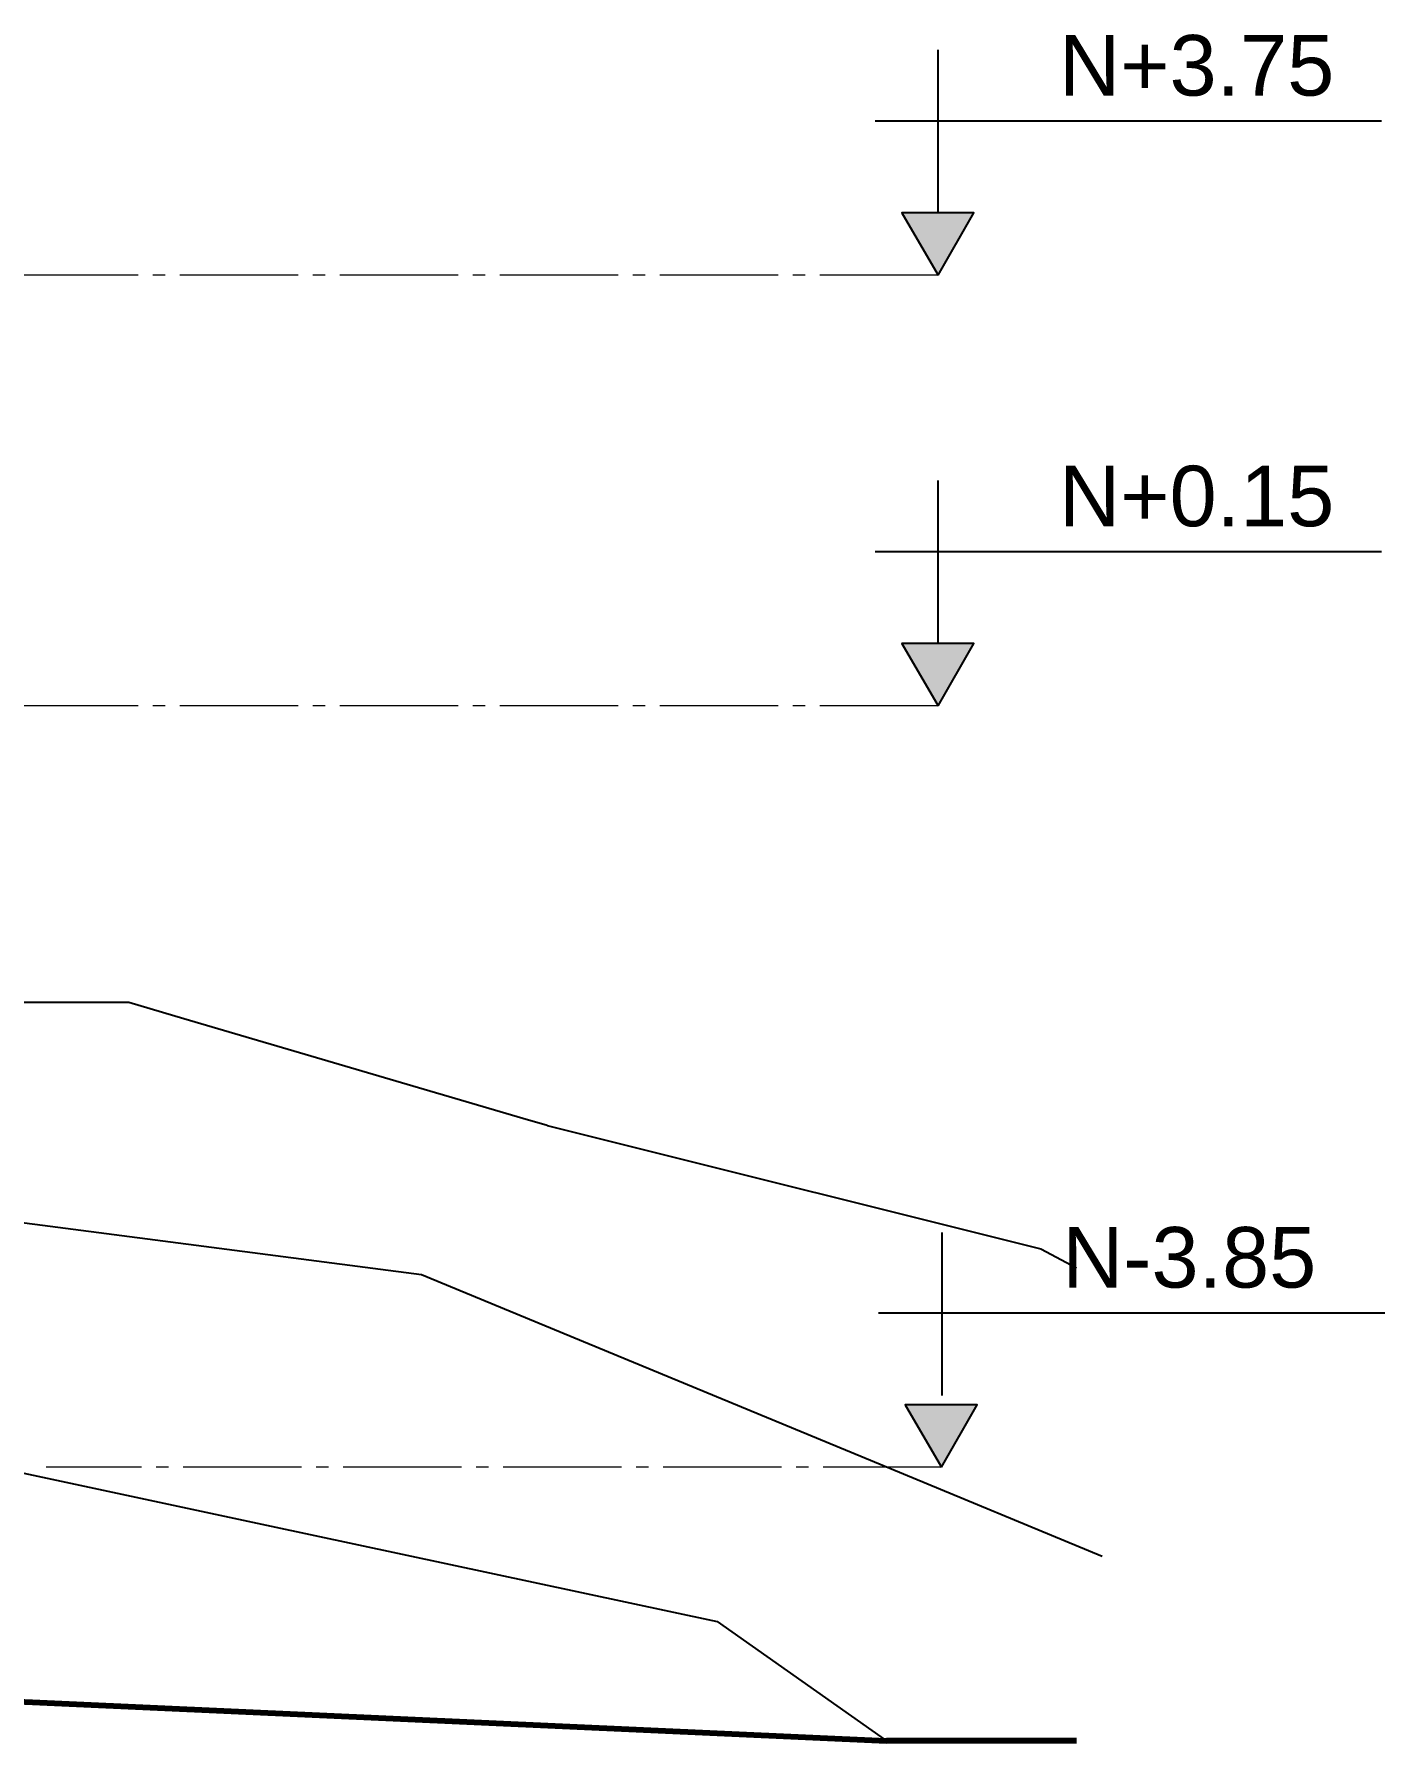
# Model space of a CAD drawing. Header units: metres. Extents: x -57 to 501, y 45 to 307.
# Drawn here: x 338.75 to 349.73, y 50.91 to 64.78 of the extents above; entities that cross this region are included whole.
import ezdxf

# ---------------------------------------------------------------- set-up
doc = ezdxf.new("R2010")
doc.units = ezdxf.units.M
doc.linetypes.add('ACAD_ISO04W100', pattern=[30, 24, -3, 0, -3])
doc.layers.add('Acotación', color=250, linetype='Continuous', lineweight=9)
doc.layers.add('atras', color=7, linetype='Continuous')
doc.styles.add('Anotativo', font='arial.ttf')

msp = doc.modelspace()

# ---------------------------------------------------------------- hatches: boundary and pattern name
at = {"layer": 'atras', "true_color": 0x939598}
h = msp.add_hatch(color=252, dxfattribs=at)
h.dxf.hatch_style = 1
h.paths.add_polyline_path([(346.387, 63.331), (345.802, 63.331), (346.095, 62.825)])
h = msp.add_hatch(color=252, dxfattribs=at)
h.dxf.hatch_style = 1
h.paths.add_polyline_path([(346.387, 59.831), (345.802, 59.831), (346.095, 59.325)])
h = msp.add_hatch(color=252, dxfattribs=at)
h.dxf.hatch_style = 1
h.paths.add_polyline_path([(346.414, 53.645), (345.829, 53.645), (346.122, 53.138)])

# ---------------------------------------------------------------- linework, layer by layer
at = {"color": 9, "true_color": 0xc7c8ca}
for p, q in [((339.08, 56.913), (338.59, 56.913)), ((339.406, 56.913), (339.08, 56.913)), ((339.52, 56.913), (339.406, 56.913)), ((339.968, 56.782), (339.52, 56.913)), ((342.721, 55.972), (339.968, 56.782)), ((342.92, 55.913), (342.721, 55.972)), ((342.92, 55.913), (343.254, 55.83)), ((343.254, 55.83), (346.93, 54.913)), ((346.93, 54.913), (347.221, 54.757))]:
    msp.add_line(p, q, dxfattribs=at)
for points in [[(336.048, 55.465), (341.899, 54.704), (345.702, 53.129), (347.428, 52.414)], [(336.048, 53.65), (340.638, 52.667), (344.299, 51.883), (345.675, 50.913)]]:
    msp.add_lwpolyline(points, dxfattribs=at)
at = {"layer": 'Acotación', "color": 252, "linetype": 'ACAD_ISO04W100', "ltscale": 0.04, "true_color": 0x939598}
for p, q in [((346.095, 62.825), (338.653, 62.825)), ((346.095, 59.325), (338.653, 59.325)), ((346.122, 53.138), (338.848, 53.138))]:
    msp.add_line(p, q, dxfattribs=at)
at = {"layer": 'atras', "color": 252, "true_color": 0x939598}
for p, q in [((346.095, 63.331), (346.095, 64.657)), ((345.585, 64.079), (349.699, 64.079)), ((346.095, 59.831), (346.095, 61.157)), ((345.585, 60.579), (349.699, 60.579)), ((346.129, 53.719), (346.129, 55.044)), ((345.612, 54.393), (349.725, 54.393))]:
    msp.add_line(p, q, dxfattribs=at)
at = {"layer": 'atras', "lineweight": 80}
for p, q in [((336.208, 51.342), (345.675, 50.913)), ((346.39, 50.913), (345.675, 50.913)), ((347.221, 50.913), (346.39, 50.913))]:
    msp.add_line(p, q, dxfattribs=at)
at = {"layer": 'atras', "color": 252, "true_color": 0x939598}
for points in [[(346.095, 62.825), (346.387, 63.331), (345.802, 63.331)], [(346.095, 59.325), (346.387, 59.831), (345.802, 59.831)], [(346.122, 53.138), (346.414, 53.645), (345.829, 53.645)]]:
    msp.add_lwpolyline(points, close=True, dxfattribs=at)

# ---------------------------------------------------------------- texts
at = {"layer": 'atras', "color": 252, "true_color": 0x939598, "style": 'Anotativo'}
for s, p in [('N+3.75', (347.078, 64.284)), ('N+0.15', (347.078, 60.784)), ('N-3.85', (347.104, 54.597))]:
    msp.add_text(s, height=0.4923, dxfattribs=at).set_placement(p)

doc.saveas('drawing.dxf')
